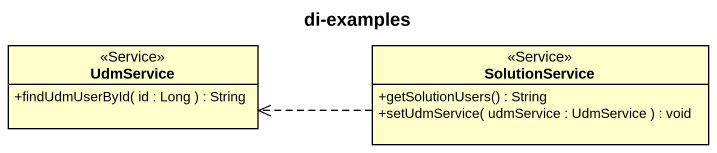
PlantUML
@startuml
title di-examples
hide circle
hide empty members
skinparam classAttributeIconSize 0
class UdmService <<Service>> #FFFFCC {
  +findUdmUserById( id : Long ) : String
}
class SolutionService <<Service>> #FFFFCC {
  +getSolutionUsers() : String
  +setUdmService( udmService : UdmService ) : void
}
SolutionService .left.> UdmService
@enduml
